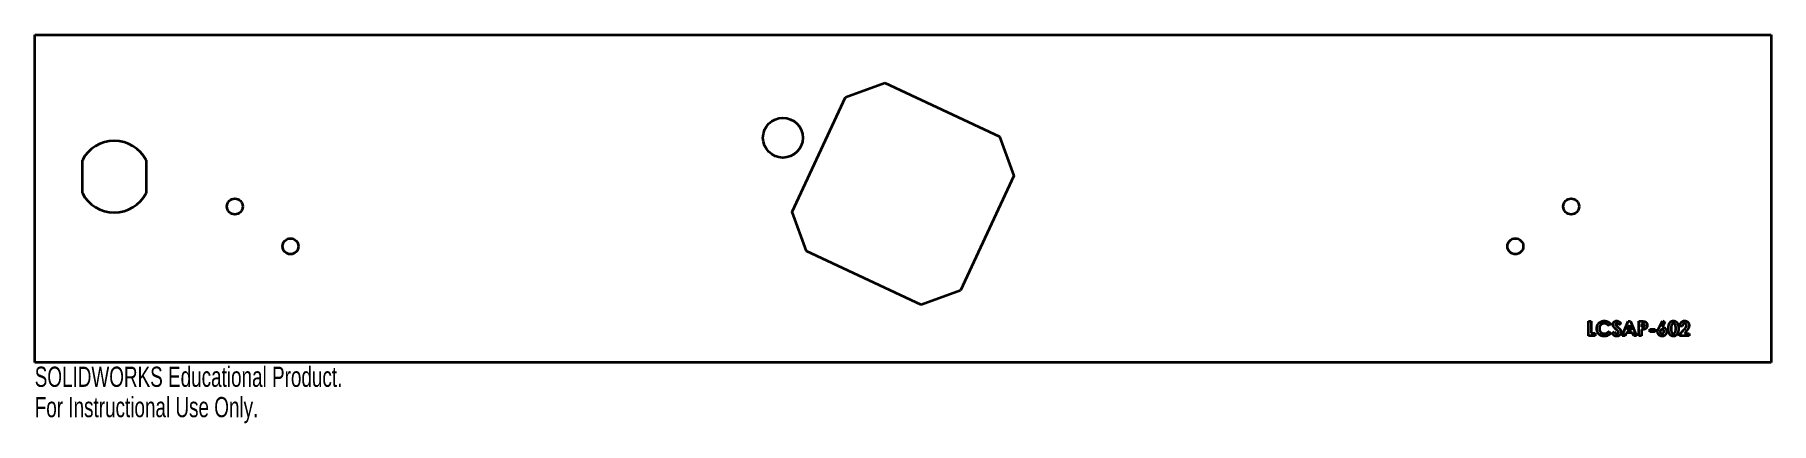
# Model space of a CAD drawing. Header units: inches. Extents: x -16.4 to 0, y -0.6 to 3.1.
import ezdxf

# ---------------------------------------------------------------- set-up
doc = ezdxf.new("R2010")
doc.units = ezdxf.units.IN
doc.header["$MEASUREMENT"] = 0
doc.styles.add('SLDTEXTSTYLE0', font='TXT', dxfattribs={"width": 0.7})

msp = doc.modelspace()

# ---------------------------------------------------------------- linework, layer by layer
at = {"color": 7, "linetype": 'Continuous', "lineweight": 35}
for p, q in [((-16.375, 0), (-16.375, 3.087)), ((-16.375, 3.087), (0, 3.087)), ((0, 3.087), (0, 0)), ((-8.729, 2.499), (-8.358, 2.634)), ((-8.358, 2.634), (-7.278, 2.13)), ((-9.232, 1.419), (-8.729, 2.499)), ((-7.278, 2.13), (-7.143, 1.759)), ((-15.925, 1.595), (-15.925, 1.905)), ((-15.325, 1.905), (-15.325, 1.595)), ((-7.143, 1.759), (-7.646, 0.679)), ((-9.097, 1.048), (-9.232, 1.419)), ((-8.017, 0.544), (-9.097, 1.048)), ((-7.646, 0.679), (-8.017, 0.544)), ((-1.723, 0.388), (-1.699, 0.388)), ((-1.723, 0.25), (-1.723, 0.388)), ((-1.699, 0.388), (-1.699, 0.275)), ((-1.515, 0.364), (-1.533, 0.347)), ((-1.42, 0.369), (-1.438, 0.352)), ((-1.405, 0.25), (-1.349, 0.388)), ((-1.337, 0.351), (-1.358, 0.303)), ((-1.349, 0.388), (-1.326, 0.388)), ((-1.317, 0.303), (-1.337, 0.351)), ((-1.326, 0.388), (-1.27, 0.25)), ((-1.25, 0.388), (-1.222, 0.388)), ((-1.25, 0.25), (-1.25, 0.388)), ((-1.225, 0.363), (-1.225, 0.335)), ((-1.217, 0.363), (-1.225, 0.363)), ((-1.225, 0.335), (-1.217, 0.335)), ((-1.061, 0.323), (-1.026, 0.391)), ((-1.004, 0.38), (-1.028, 0.333)), ((-1.026, 0.391), (-1.004, 0.38)), ((-0.837, 0.342), (-0.861, 0.342)), ((-1.66, 0.25), (-1.723, 0.25)), ((-1.699, 0.275), (-1.66, 0.275)), ((-1.66, 0.275), (-1.66, 0.25)), ((-1.533, 0.291), (-1.516, 0.273)), ((-1.501, 0.276), (-1.479, 0.289)), ((-1.378, 0.25), (-1.405, 0.25)), ((-1.367, 0.278), (-1.378, 0.25)), ((-1.307, 0.278), (-1.367, 0.278)), ((-1.358, 0.303), (-1.317, 0.303)), ((-1.297, 0.25), (-1.307, 0.278)), ((-1.27, 0.25), (-1.297, 0.25)), ((-1.225, 0.25), (-1.25, 0.25)), ((-1.225, 0.31), (-1.225, 0.25)), ((-1.144, 0.312), (-1.096, 0.312)), ((-1.144, 0.289), (-1.144, 0.312)), ((-1.096, 0.289), (-1.144, 0.289)), ((-1.096, 0.312), (-1.096, 0.289)), ((-0.865, 0.263), (-0.824, 0.306)), ((-0.865, 0.25), (-0.865, 0.263)), ((-0.773, 0.25), (-0.865, 0.25)), ((-0.805, 0.289), (-0.819, 0.273)), ((-0.819, 0.273), (-0.773, 0.273)), ((-0.773, 0.273), (-0.773, 0.25)), ((0, 0), (-16.375, 0))]:
    msp.add_line(p, q, dxfattribs=at)
for centre, radius in [((-9.32, 2.117), 0.188), ((-14.488, 1.469), 0.075), ((-1.887, 1.469), 0.075), ((-13.963, 1.094), 0.075), ((-2.413, 1.094), 0.075)]:
    msp.add_circle(centre, radius, dxfattribs=at)
for start, end in [(27.266, 152.734), (207.266, 332.734)]:
    msp.add_arc((-15.625, 1.75), 0.338, start, end, dxfattribs=at)
for points, knots in [([(-1.646, 0.319), (-1.646, 0.321), (-1.646, 0.324), (-1.645, 0.329), (-1.645, 0.334), (-1.643, 0.339), (-1.642, 0.343), (-1.641, 0.347), (-1.639, 0.352), (-1.637, 0.356), (-1.634, 0.36), (-1.632, 0.363), (-1.629, 0.367), (-1.626, 0.37), (-1.622, 0.373), (-1.618, 0.376), (-1.615, 0.379), (-1.61, 0.382), (-1.606, 0.384), (-1.602, 0.386), (-1.597, 0.388), (-1.593, 0.389), (-1.588, 0.39), (-1.583, 0.391), (-1.579, 0.391), (-1.575, 0.391), (-1.574, 0.391)], [0, 0, 0, 0, 0.0446633, 0.0885118, 0.1309256, 0.172904, 0.2140001, 0.254985, 0.2952913, 0.3357724, 0.3761808, 0.4161784, 0.4563501, 0.4965122, 0.5370406, 0.5781187, 0.6197246, 0.662422, 0.705299, 0.74743, 0.789433, 0.8312674, 0.8728251, 0.9148701, 0.957027, 1, 1, 1, 1]), ([(-1.575, 0.367), (-1.576, 0.367), (-1.579, 0.366), (-1.584, 0.366), (-1.589, 0.365), (-1.593, 0.363), (-1.597, 0.361), (-1.601, 0.359), (-1.604, 0.356), (-1.608, 0.353), (-1.611, 0.349), (-1.614, 0.346), (-1.616, 0.342), (-1.618, 0.338), (-1.619, 0.333), (-1.62, 0.329), (-1.621, 0.324), (-1.621, 0.321), (-1.621, 0.319)], [0, 0, 0, 0, 0.064715, 0.127707, 0.188882, 0.249158, 0.309661, 0.370225, 0.432332, 0.495782, 0.559304, 0.621861, 0.683322, 0.744523, 0.806088, 0.868994, 0.933419, 1, 1, 1, 1]), ([(-1.533, 0.347), (-1.535, 0.348), (-1.538, 0.351), (-1.543, 0.355), (-1.548, 0.359), (-1.553, 0.362), (-1.558, 0.364), (-1.563, 0.365), (-1.569, 0.366), (-1.573, 0.367), (-1.575, 0.367)], [0, 0, 0, 0, 0.139406, 0.272304, 0.399525, 0.522811, 0.642663, 0.761023, 0.879801, 1, 1, 1, 1]), ([(-1.574, 0.391), (-1.572, 0.391), (-1.57, 0.391), (-1.566, 0.391), (-1.561, 0.39), (-1.557, 0.39), (-1.553, 0.389), (-1.549, 0.387), (-1.545, 0.386), (-1.542, 0.384), (-1.538, 0.382), (-1.534, 0.38), (-1.531, 0.378), (-1.527, 0.376), (-1.524, 0.373), (-1.521, 0.37), (-1.518, 0.367), (-1.516, 0.365), (-1.515, 0.364)], [0, 0, 0, 0, 0.062276, 0.123904, 0.185067, 0.24684, 0.308435, 0.370241, 0.432587, 0.495925, 0.559351, 0.621943, 0.684393, 0.746986, 0.809441, 0.872508, 0.935769, 1, 1, 1, 1]), ([(-1.494, 0.356), (-1.494, 0.358), (-1.494, 0.36), (-1.493, 0.363), (-1.492, 0.367), (-1.491, 0.37), (-1.49, 0.373), (-1.488, 0.376), (-1.486, 0.378), (-1.483, 0.381), (-1.481, 0.383), (-1.478, 0.386), (-1.475, 0.387), (-1.472, 0.389), (-1.468, 0.39), (-1.465, 0.391), (-1.461, 0.391), (-1.459, 0.391), (-1.458, 0.391)], [0, 0, 0, 0, 0.063173, 0.124457, 0.184841, 0.244567, 0.304319, 0.3652, 0.427421, 0.491262, 0.555499, 0.618605, 0.680495, 0.742473, 0.804991, 0.868252, 0.932887, 1, 1, 1, 1]), ([(-1.459, 0.308), (-1.461, 0.31), (-1.464, 0.312), (-1.469, 0.317), (-1.473, 0.32), (-1.477, 0.324), (-1.48, 0.328), (-1.483, 0.331), (-1.485, 0.334), (-1.488, 0.337), (-1.49, 0.341), (-1.492, 0.346), (-1.494, 0.351), (-1.494, 0.355), (-1.494, 0.356)], [0, 0, 0, 0, 0.112125, 0.215201, 0.309902, 0.395959, 0.473447, 0.54214, 0.602523, 0.654726, 0.747804, 0.835278, 0.918925, 1, 1, 1, 1]), ([(-1.458, 0.367), (-1.459, 0.367), (-1.46, 0.367), (-1.462, 0.366), (-1.464, 0.365), (-1.466, 0.364), (-1.467, 0.362), (-1.468, 0.361), (-1.469, 0.359), (-1.469, 0.358), (-1.469, 0.358)], [0, 0, 0, 0, 0.148126, 0.285993, 0.416634, 0.54738, 0.671583, 0.784401, 0.893266, 1, 1, 1, 1]), ([(-1.469, 0.358), (-1.469, 0.357), (-1.469, 0.356), (-1.469, 0.354), (-1.468, 0.352), (-1.467, 0.351), (-1.467, 0.351)], [0, 0, 0, 0, 0.241881, 0.487115, 0.737838, 1, 1, 1, 1]), ([(-1.467, 0.351), (-1.466, 0.351), (-1.466, 0.35), (-1.464, 0.348), (-1.463, 0.346), (-1.46, 0.344), (-1.458, 0.342), (-1.455, 0.339), (-1.452, 0.336), (-1.449, 0.334), (-1.448, 0.333)], [0, 0, 0, 0, 0.059234, 0.136349, 0.233805, 0.349411, 0.483179, 0.635967, 0.809243, 1, 1, 1, 1]), ([(-1.458, 0.391), (-1.456, 0.391), (-1.453, 0.391), (-1.448, 0.39), (-1.443, 0.389), (-1.44, 0.387), (-1.437, 0.385), (-1.434, 0.384), (-1.432, 0.382), (-1.43, 0.38), (-1.427, 0.378), (-1.425, 0.375), (-1.422, 0.372), (-1.42, 0.37), (-1.42, 0.369)], [0, 0, 0, 0, 0.10691, 0.212977, 0.319777, 0.428556, 0.485857, 0.546559, 0.611431, 0.679821, 0.753159, 0.830753, 0.913133, 1, 1, 1, 1]), ([(-1.438, 0.352), (-1.439, 0.354), (-1.44, 0.356), (-1.443, 0.359), (-1.445, 0.361), (-1.448, 0.363), (-1.45, 0.365), (-1.453, 0.366), (-1.455, 0.366), (-1.457, 0.367), (-1.458, 0.367)], [0, 0, 0, 0, 0.1624203, 0.3118243, 0.4484328, 0.5733812, 0.6890771, 0.7975729, 0.900293, 1, 1, 1, 1]), ([(-1.448, 0.333), (-1.447, 0.332), (-1.445, 0.33), (-1.442, 0.328), (-1.439, 0.325), (-1.436, 0.323), (-1.434, 0.321), (-1.433, 0.32), (-1.431, 0.318), (-1.431, 0.318), (-1.43, 0.317)], [0, 0, 0, 0, 0.192953, 0.366184, 0.520457, 0.655012, 0.770624, 0.865677, 0.942675, 1, 1, 1, 1]), ([(-1.222, 0.388), (-1.221, 0.388), (-1.217, 0.388), (-1.212, 0.388), (-1.207, 0.387), (-1.203, 0.387), (-1.199, 0.386), (-1.196, 0.386), (-1.193, 0.385), (-1.19, 0.384), (-1.188, 0.383), (-1.185, 0.381), (-1.183, 0.38), (-1.181, 0.378), (-1.179, 0.377), (-1.178, 0.375), (-1.176, 0.373), (-1.174, 0.371), (-1.173, 0.368), (-1.172, 0.366), (-1.171, 0.363), (-1.17, 0.36), (-1.169, 0.358), (-1.169, 0.355), (-1.169, 0.352), (-1.169, 0.35), (-1.169, 0.349)], [0, 0, 0, 0, 0.070781, 0.136552, 0.197012, 0.252923, 0.303687, 0.349719, 0.39124, 0.428479, 0.463057, 0.49715, 0.531002, 0.564226, 0.597701, 0.631421, 0.665597, 0.700451, 0.735881, 0.771092, 0.806975, 0.843534, 0.88094, 0.919294, 0.95918, 1, 1, 1, 1]), ([(-1.2, 0.36), (-1.2, 0.361), (-1.201, 0.361), (-1.203, 0.362), (-1.205, 0.362), (-1.207, 0.362), (-1.209, 0.363), (-1.212, 0.363), (-1.215, 0.363), (-1.216, 0.363), (-1.217, 0.363)], [0, 0, 0, 0, 0.082101, 0.173825, 0.278953, 0.396639, 0.527316, 0.671298, 0.828754, 1, 1, 1, 1]), ([(-1.217, 0.335), (-1.215, 0.335), (-1.212, 0.335), (-1.208, 0.335), (-1.205, 0.336), (-1.202, 0.336), (-1.2, 0.337), (-1.199, 0.338), (-1.197, 0.339), (-1.196, 0.341), (-1.195, 0.343), (-1.194, 0.344), (-1.194, 0.347), (-1.193, 0.348), (-1.193, 0.349)], [0, 0, 0, 0, 0.1551596, 0.285496, 0.3905028, 0.470975, 0.5384455, 0.6036553, 0.6665872, 0.7301989, 0.7949447, 0.8602284, 0.9281207, 1, 1, 1, 1]), ([(-1.193, 0.349), (-1.193, 0.349), (-1.194, 0.351), (-1.194, 0.352), (-1.194, 0.354), (-1.195, 0.356), (-1.196, 0.357), (-1.197, 0.358), (-1.198, 0.359), (-1.199, 0.36), (-1.2, 0.36)], [0, 0, 0, 0, 0.137788, 0.267341, 0.390444, 0.511778, 0.629509, 0.747829, 0.871885, 1, 1, 1, 1]), ([(-1.169, 0.349), (-1.169, 0.348), (-1.169, 0.345), (-1.169, 0.342), (-1.17, 0.339), (-1.171, 0.336), (-1.172, 0.333), (-1.173, 0.33), (-1.175, 0.328), (-1.176, 0.325), (-1.178, 0.323), (-1.181, 0.321), (-1.183, 0.319), (-1.185, 0.317), (-1.188, 0.316), (-1.191, 0.314), (-1.194, 0.313), (-1.196, 0.312), (-1.197, 0.312)], [0, 0, 0, 0, 0.068875, 0.135349, 0.199289, 0.26155, 0.322915, 0.382772, 0.442844, 0.502652, 0.562749, 0.62274, 0.682687, 0.743329, 0.805013, 0.868067, 0.933111, 1, 1, 1, 1]), ([(-1.028, 0.333), (-1.027, 0.333), (-1.024, 0.333), (-1.02, 0.332), (-1.016, 0.331), (-1.012, 0.33), (-1.009, 0.328), (-1.005, 0.326), (-1.002, 0.323), (-0.999, 0.321), (-0.996, 0.317), (-0.994, 0.314), (-0.991, 0.31), (-0.99, 0.306), (-0.988, 0.302), (-0.987, 0.298), (-0.987, 0.294), (-0.987, 0.291), (-0.987, 0.289)], [0, 0, 0, 0, 0.063329, 0.124736, 0.184916, 0.2443, 0.303826, 0.364353, 0.426073, 0.489721, 0.553756, 0.616458, 0.678319, 0.740301, 0.802656, 0.866732, 0.932157, 1, 1, 1, 1]), ([(-0.969, 0.318), (-0.969, 0.321), (-0.969, 0.326), (-0.968, 0.335), (-0.968, 0.343), (-0.966, 0.35), (-0.965, 0.357), (-0.963, 0.363), (-0.961, 0.368), (-0.959, 0.371), (-0.958, 0.373)], [0, 0, 0, 0, 0.1610711, 0.3107888, 0.4499038, 0.5783763, 0.6966172, 0.8059873, 0.9065617, 1, 1, 1, 1]), ([(-0.958, 0.373), (-0.957, 0.374), (-0.955, 0.377), (-0.951, 0.381), (-0.947, 0.384), (-0.943, 0.387), (-0.938, 0.389), (-0.933, 0.39), (-0.928, 0.391), (-0.925, 0.391), (-0.923, 0.391)], [0, 0, 0, 0, 0.132314, 0.2587, 0.380912, 0.500535, 0.620923, 0.742376, 0.868281, 1, 1, 1, 1]), ([(-0.922, 0.367), (-0.923, 0.367), (-0.925, 0.366), (-0.928, 0.366), (-0.931, 0.364), (-0.933, 0.363), (-0.935, 0.361), (-0.936, 0.36), (-0.937, 0.358), (-0.938, 0.356), (-0.939, 0.355), (-0.94, 0.352), (-0.941, 0.35), (-0.942, 0.348), (-0.942, 0.345), (-0.943, 0.342), (-0.943, 0.338), (-0.944, 0.335), (-0.944, 0.331), (-0.944, 0.327), (-0.944, 0.322), (-0.944, 0.319), (-0.944, 0.317)], [0, 0, 0, 0, 0.053834, 0.105543, 0.158054, 0.211987, 0.240207, 0.269794, 0.301343, 0.334608, 0.370284, 0.408089, 0.448681, 0.492069, 0.538664, 0.590371, 0.646388, 0.707195, 0.772947, 0.843643, 0.919308, 1, 1, 1, 1]), ([(-0.923, 0.391), (-0.922, 0.391), (-0.919, 0.391), (-0.916, 0.391), (-0.912, 0.39), (-0.909, 0.39), (-0.906, 0.388), (-0.903, 0.387), (-0.9, 0.386), (-0.898, 0.384), (-0.895, 0.382), (-0.893, 0.38), (-0.89, 0.377), (-0.888, 0.375), (-0.886, 0.372), (-0.884, 0.368), (-0.883, 0.365), (-0.881, 0.361), (-0.88, 0.357), (-0.879, 0.353), (-0.878, 0.348), (-0.877, 0.343), (-0.876, 0.337), (-0.876, 0.332), (-0.876, 0.325), (-0.875, 0.321), (-0.875, 0.319)], [0, 0, 0, 0, 0.036635, 0.072034, 0.106626, 0.140306, 0.173619, 0.206426, 0.239067, 0.271883, 0.30484, 0.338529, 0.372616, 0.407548, 0.443719, 0.481312, 0.520113, 0.560913, 0.604025, 0.650075, 0.699572, 0.752363, 0.808789, 0.868954, 0.932675, 1, 1, 1, 1]), ([(-0.9, 0.319), (-0.9, 0.321), (-0.9, 0.325), (-0.901, 0.331), (-0.901, 0.337), (-0.902, 0.342), (-0.903, 0.346), (-0.904, 0.35), (-0.905, 0.353), (-0.906, 0.356), (-0.908, 0.359), (-0.91, 0.361), (-0.911, 0.363), (-0.913, 0.364), (-0.915, 0.365), (-0.917, 0.366), (-0.92, 0.367), (-0.921, 0.367), (-0.922, 0.367)], [0, 0, 0, 0, 0.112115, 0.215802, 0.310203, 0.395993, 0.47341, 0.542778, 0.604548, 0.659357, 0.708764, 0.755356, 0.798687, 0.840017, 0.880203, 0.919733, 0.959049, 1, 1, 1, 1]), ([(-0.861, 0.342), (-0.861, 0.344), (-0.861, 0.347), (-0.86, 0.353), (-0.859, 0.358), (-0.858, 0.362), (-0.856, 0.367), (-0.854, 0.371), (-0.851, 0.375), (-0.848, 0.378), (-0.845, 0.381), (-0.841, 0.384), (-0.838, 0.386), (-0.834, 0.388), (-0.83, 0.39), (-0.825, 0.391), (-0.821, 0.391), (-0.818, 0.391), (-0.816, 0.391)], [0, 0, 0, 0, 0.07494, 0.146428, 0.214753, 0.280422, 0.343604, 0.405543, 0.466199, 0.526538, 0.585902, 0.64409, 0.701613, 0.758754, 0.816629, 0.875655, 0.936624, 1, 1, 1, 1]), ([(-0.818, 0.367), (-0.818, 0.367), (-0.819, 0.367), (-0.821, 0.366), (-0.823, 0.366), (-0.825, 0.365), (-0.827, 0.364), (-0.828, 0.363), (-0.83, 0.361), (-0.831, 0.36), (-0.832, 0.358), (-0.833, 0.356), (-0.834, 0.354), (-0.835, 0.352), (-0.836, 0.35), (-0.836, 0.347), (-0.836, 0.345), (-0.837, 0.343), (-0.837, 0.342)], [0, 0, 0, 0, 0.056467, 0.111164, 0.164937, 0.218322, 0.272393, 0.327976, 0.385291, 0.444903, 0.506844, 0.569488, 0.634153, 0.700976, 0.770897, 0.843626, 0.91966, 1, 1, 1, 1]), ([(-0.824, 0.306), (-0.823, 0.307), (-0.821, 0.31), (-0.817, 0.313), (-0.814, 0.317), (-0.812, 0.32), (-0.809, 0.323), (-0.807, 0.326), (-0.806, 0.329), (-0.804, 0.332), (-0.802, 0.336), (-0.801, 0.34), (-0.8, 0.344), (-0.8, 0.347), (-0.8, 0.348)], [0, 0, 0, 0, 0.103844, 0.201115, 0.291116, 0.374348, 0.450707, 0.52004, 0.583258, 0.639578, 0.741537, 0.83506, 0.920873, 1, 1, 1, 1]), ([(-0.8, 0.348), (-0.8, 0.35), (-0.8, 0.352), (-0.801, 0.356), (-0.802, 0.359), (-0.804, 0.361), (-0.807, 0.364), (-0.81, 0.365), (-0.814, 0.366), (-0.816, 0.367), (-0.818, 0.367)], [0, 0, 0, 0, 0.1327549, 0.2572338, 0.3786007, 0.5014063, 0.623942, 0.7436418, 0.8681208, 1, 1, 1, 1]), ([(-0.816, 0.391), (-0.814, 0.391), (-0.81, 0.391), (-0.805, 0.39), (-0.8, 0.388), (-0.795, 0.386), (-0.791, 0.383), (-0.787, 0.38), (-0.783, 0.375), (-0.78, 0.371), (-0.778, 0.366), (-0.776, 0.36), (-0.775, 0.355), (-0.775, 0.352), (-0.775, 0.35)], [0, 0, 0, 0, 0.0896145, 0.1749486, 0.2575481, 0.3389008, 0.4200532, 0.5014014, 0.584252, 0.6703705, 0.7564733, 0.8392066, 0.9201205, 1, 1, 1, 1]), ([(-0.775, 0.35), (-0.775, 0.349), (-0.775, 0.347), (-0.775, 0.344), (-0.776, 0.34), (-0.776, 0.337), (-0.777, 0.334), (-0.778, 0.33), (-0.78, 0.327), (-0.781, 0.323), (-0.783, 0.32), (-0.785, 0.316), (-0.788, 0.312), (-0.79, 0.308), (-0.794, 0.303), (-0.797, 0.299), (-0.801, 0.294), (-0.804, 0.291), (-0.805, 0.289)], [0, 0, 0, 0, 0.045518, 0.091616, 0.139247, 0.188242, 0.238673, 0.290664, 0.34484, 0.400432, 0.459144, 0.522551, 0.590101, 0.66226, 0.739681, 0.821575, 0.90833, 1, 1, 1, 1]), ([(-1.574, 0.246), (-1.577, 0.247), (-1.582, 0.247), (-1.589, 0.248), (-1.596, 0.249), (-1.603, 0.251), (-1.609, 0.254), (-1.615, 0.258), (-1.621, 0.262), (-1.626, 0.267), (-1.63, 0.272), (-1.635, 0.278), (-1.638, 0.284), (-1.641, 0.29), (-1.643, 0.297), (-1.645, 0.304), (-1.646, 0.311), (-1.646, 0.317), (-1.646, 0.319)], [0, 0, 0, 0, 0.067376, 0.131837, 0.194461, 0.255346, 0.315588, 0.375627, 0.436138, 0.497779, 0.55947, 0.620278, 0.680788, 0.741492, 0.803215, 0.866493, 0.93191, 1, 1, 1, 1]), ([(-1.621, 0.319), (-1.621, 0.318), (-1.621, 0.316), (-1.621, 0.312), (-1.62, 0.309), (-1.62, 0.306), (-1.619, 0.303), (-1.618, 0.3), (-1.616, 0.297), (-1.615, 0.294), (-1.614, 0.292), (-1.612, 0.289), (-1.61, 0.287), (-1.608, 0.285), (-1.606, 0.283), (-1.603, 0.281), (-1.601, 0.279), (-1.598, 0.277), (-1.596, 0.276), (-1.593, 0.275), (-1.59, 0.274), (-1.587, 0.273), (-1.584, 0.272), (-1.581, 0.272), (-1.578, 0.271), (-1.575, 0.271), (-1.574, 0.271)], [0, 0, 0, 0, 0.045986, 0.090639, 0.134485, 0.177331, 0.219265, 0.260785, 0.302317, 0.343436, 0.384181, 0.424376, 0.464181, 0.504012, 0.543822, 0.583802, 0.624419, 0.665548, 0.706675, 0.747827, 0.788895, 0.830219, 0.871707, 0.913734, 0.956588, 1, 1, 1, 1]), ([(-1.574, 0.271), (-1.572, 0.271), (-1.569, 0.271), (-1.564, 0.272), (-1.558, 0.274), (-1.554, 0.275), (-1.551, 0.277), (-1.549, 0.278), (-1.546, 0.28), (-1.544, 0.282), (-1.541, 0.284), (-1.539, 0.286), (-1.536, 0.289), (-1.534, 0.29), (-1.533, 0.291)], [0, 0, 0, 0, 0.117048, 0.22997, 0.340704, 0.449355, 0.505557, 0.565303, 0.628205, 0.694729, 0.765019, 0.83958, 0.91775, 1, 1, 1, 1]), ([(-1.516, 0.273), (-1.517, 0.272), (-1.519, 0.269), (-1.523, 0.266), (-1.526, 0.263), (-1.53, 0.26), (-1.534, 0.258), (-1.537, 0.256), (-1.54, 0.254), (-1.544, 0.252), (-1.547, 0.251), (-1.551, 0.25), (-1.554, 0.249), (-1.558, 0.248), (-1.562, 0.247), (-1.566, 0.247), (-1.57, 0.246), (-1.573, 0.246), (-1.574, 0.246)], [0, 0, 0, 0, 0.077783, 0.151816, 0.22254, 0.290278, 0.354641, 0.415798, 0.474709, 0.530426, 0.58558, 0.640906, 0.697901, 0.75542, 0.814521, 0.874462, 0.93667, 1, 1, 1, 1]), ([(-1.457, 0.246), (-1.459, 0.246), (-1.461, 0.247), (-1.464, 0.247), (-1.468, 0.247), (-1.471, 0.248), (-1.474, 0.249), (-1.477, 0.25), (-1.48, 0.252), (-1.483, 0.254), (-1.485, 0.255), (-1.488, 0.258), (-1.49, 0.26), (-1.493, 0.263), (-1.495, 0.266), (-1.497, 0.269), (-1.499, 0.272), (-1.5, 0.275), (-1.501, 0.276)], [0, 0, 0, 0, 0.0635515, 0.1258684, 0.1862403, 0.2449767, 0.3033577, 0.3612303, 0.418489, 0.4759367, 0.5342037, 0.5940594, 0.6554687, 0.7187717, 0.7849746, 0.8535223, 0.9251825, 1, 1, 1, 1]), ([(-1.479, 0.289), (-1.478, 0.287), (-1.477, 0.285), (-1.474, 0.281), (-1.471, 0.278), (-1.469, 0.276), (-1.466, 0.274), (-1.463, 0.272), (-1.46, 0.271), (-1.458, 0.271), (-1.457, 0.271)], [0, 0, 0, 0, 0.160458, 0.307612, 0.442139, 0.566229, 0.681222, 0.789558, 0.895029, 1, 1, 1, 1]), ([(-1.441, 0.284), (-1.441, 0.285), (-1.441, 0.287), (-1.442, 0.289), (-1.443, 0.291), (-1.444, 0.293), (-1.445, 0.295), (-1.446, 0.296), (-1.448, 0.298), (-1.45, 0.3), (-1.452, 0.302), (-1.454, 0.304), (-1.456, 0.306), (-1.458, 0.307), (-1.459, 0.308)], [0, 0, 0, 0, 0.076347, 0.155091, 0.238352, 0.328404, 0.379384, 0.439618, 0.509831, 0.588875, 0.677436, 0.775547, 0.882636, 1, 1, 1, 1]), ([(-1.416, 0.286), (-1.416, 0.284), (-1.416, 0.282), (-1.417, 0.278), (-1.418, 0.274), (-1.419, 0.27), (-1.42, 0.267), (-1.422, 0.263), (-1.425, 0.26), (-1.428, 0.258), (-1.43, 0.255), (-1.434, 0.253), (-1.437, 0.251), (-1.441, 0.249), (-1.445, 0.248), (-1.449, 0.247), (-1.453, 0.247), (-1.456, 0.246), (-1.457, 0.246)], [0, 0, 0, 0, 0.065201, 0.127927, 0.189047, 0.248544, 0.307607, 0.367248, 0.426963, 0.488617, 0.550392, 0.611331, 0.672556, 0.734024, 0.797341, 0.86225, 0.929625, 1, 1, 1, 1]), ([(-1.457, 0.271), (-1.455, 0.271), (-1.453, 0.271), (-1.45, 0.272), (-1.448, 0.273), (-1.445, 0.275), (-1.443, 0.277), (-1.442, 0.279), (-1.441, 0.282), (-1.441, 0.283), (-1.441, 0.284)], [0, 0, 0, 0, 0.141986, 0.275473, 0.404346, 0.53543, 0.661427, 0.777867, 0.88828, 1, 1, 1, 1]), ([(-1.43, 0.317), (-1.429, 0.316), (-1.427, 0.313), (-1.424, 0.31), (-1.421, 0.306), (-1.419, 0.302), (-1.418, 0.298), (-1.417, 0.294), (-1.416, 0.29), (-1.416, 0.287), (-1.416, 0.286)], [0, 0, 0, 0, 0.150833, 0.289954, 0.417139, 0.535255, 0.648751, 0.762405, 0.879827, 1, 1, 1, 1]), ([(-1.197, 0.312), (-1.198, 0.312), (-1.199, 0.312), (-1.202, 0.311), (-1.205, 0.311), (-1.208, 0.311), (-1.212, 0.31), (-1.216, 0.31), (-1.221, 0.31), (-1.224, 0.31), (-1.225, 0.31)], [0, 0, 0, 0, 0.077373, 0.167614, 0.272108, 0.390016, 0.521363, 0.667272, 0.82681, 1, 1, 1, 1]), ([(-1.072, 0.29), (-1.072, 0.291), (-1.072, 0.293), (-1.071, 0.296), (-1.071, 0.299), (-1.07, 0.302), (-1.069, 0.304), (-1.068, 0.306), (-1.068, 0.308), (-1.067, 0.311), (-1.065, 0.313), (-1.064, 0.316), (-1.063, 0.319), (-1.062, 0.321), (-1.061, 0.323)], [0, 0, 0, 0, 0.0925378, 0.1855908, 0.2795525, 0.3756023, 0.4276167, 0.4871169, 0.5541989, 0.628624, 0.7096876, 0.7991807, 0.8953573, 1, 1, 1, 1]), ([(-1.029, 0.246), (-1.03, 0.246), (-1.033, 0.247), (-1.038, 0.247), (-1.042, 0.248), (-1.046, 0.25), (-1.049, 0.252), (-1.053, 0.254), (-1.056, 0.256), (-1.059, 0.26), (-1.062, 0.263), (-1.065, 0.266), (-1.067, 0.27), (-1.069, 0.274), (-1.07, 0.277), (-1.071, 0.281), (-1.071, 0.285), (-1.072, 0.288), (-1.072, 0.29)], [0, 0, 0, 0, 0.0664859, 0.1307356, 0.1932868, 0.2552914, 0.3165376, 0.3788667, 0.4418772, 0.5071175, 0.5722714, 0.6354271, 0.6968173, 0.7573566, 0.8172651, 0.8771343, 0.9380198, 1, 1, 1, 1]), ([(-1.03, 0.31), (-1.031, 0.31), (-1.033, 0.31), (-1.036, 0.309), (-1.039, 0.307), (-1.042, 0.305), (-1.044, 0.302), (-1.046, 0.298), (-1.047, 0.295), (-1.047, 0.292), (-1.047, 0.291)], [0, 0, 0, 0, 0.122718, 0.240143, 0.357362, 0.481674, 0.607866, 0.732955, 0.862144, 1, 1, 1, 1]), ([(-1.047, 0.291), (-1.047, 0.289), (-1.047, 0.287), (-1.046, 0.283), (-1.044, 0.28), (-1.042, 0.277), (-1.039, 0.274), (-1.036, 0.273), (-1.033, 0.271), (-1.031, 0.271), (-1.029, 0.271)], [0, 0, 0, 0, 0.137285, 0.267028, 0.394926, 0.524335, 0.650813, 0.769267, 0.883435, 1, 1, 1, 1]), ([(-1.012, 0.291), (-1.012, 0.292), (-1.012, 0.295), (-1.013, 0.298), (-1.014, 0.302), (-1.017, 0.305), (-1.019, 0.307), (-1.022, 0.309), (-1.026, 0.31), (-1.028, 0.31), (-1.03, 0.31)], [0, 0, 0, 0, 0.135404, 0.262225, 0.385849, 0.510857, 0.634977, 0.753299, 0.873932, 1, 1, 1, 1]), ([(-1.029, 0.271), (-1.028, 0.271), (-1.026, 0.271), (-1.023, 0.272), (-1.019, 0.274), (-1.017, 0.277), (-1.014, 0.28), (-1.013, 0.283), (-1.012, 0.287), (-1.012, 0.289), (-1.012, 0.291)], [0, 0, 0, 0, 0.121152, 0.237601, 0.356052, 0.480525, 0.607639, 0.73343, 0.862182, 1, 1, 1, 1]), ([(-0.987, 0.289), (-0.987, 0.288), (-0.987, 0.285), (-0.987, 0.281), (-0.988, 0.277), (-0.99, 0.273), (-0.992, 0.269), (-0.994, 0.265), (-0.996, 0.262), (-0.999, 0.259), (-1.002, 0.256), (-1.006, 0.253), (-1.009, 0.251), (-1.013, 0.25), (-1.017, 0.248), (-1.021, 0.247), (-1.025, 0.247), (-1.028, 0.246), (-1.029, 0.246)], [0, 0, 0, 0, 0.065621, 0.129704, 0.192008, 0.253165, 0.31459, 0.376533, 0.439287, 0.503799, 0.568284, 0.630629, 0.691513, 0.751998, 0.812377, 0.873577, 0.936027, 1, 1, 1, 1]), ([(-0.922, 0.246), (-0.923, 0.246), (-0.926, 0.247), (-0.929, 0.247), (-0.933, 0.247), (-0.936, 0.248), (-0.939, 0.249), (-0.942, 0.25), (-0.945, 0.252), (-0.947, 0.254), (-0.95, 0.256), (-0.952, 0.258), (-0.954, 0.26), (-0.956, 0.263), (-0.958, 0.266), (-0.96, 0.269), (-0.962, 0.272), (-0.963, 0.276), (-0.965, 0.28), (-0.966, 0.284), (-0.967, 0.289), (-0.968, 0.294), (-0.968, 0.299), (-0.969, 0.305), (-0.969, 0.311), (-0.969, 0.315), (-0.969, 0.318)], [0, 0, 0, 0, 0.038217, 0.074867, 0.110158, 0.144454, 0.17808, 0.211171, 0.243687, 0.275872, 0.308376, 0.341263, 0.37515, 0.409655, 0.445157, 0.482073, 0.520576, 0.560554, 0.603108, 0.648689, 0.697948, 0.750768, 0.807309, 0.867656, 0.931861, 1, 1, 1, 1]), ([(-0.944, 0.317), (-0.944, 0.315), (-0.944, 0.311), (-0.944, 0.305), (-0.944, 0.3), (-0.943, 0.295), (-0.942, 0.291), (-0.941, 0.287), (-0.94, 0.284), (-0.938, 0.281), (-0.937, 0.279), (-0.935, 0.277), (-0.933, 0.275), (-0.931, 0.274), (-0.929, 0.273), (-0.927, 0.272), (-0.924, 0.271), (-0.923, 0.271), (-0.922, 0.271)], [0, 0, 0, 0, 0.110734, 0.212341, 0.305502, 0.389835, 0.46669, 0.535262, 0.596763, 0.651066, 0.701036, 0.74786, 0.791833, 0.834284, 0.875334, 0.916035, 0.957652, 1, 1, 1, 1]), ([(-0.875, 0.319), (-0.875, 0.317), (-0.876, 0.312), (-0.876, 0.306), (-0.876, 0.3), (-0.877, 0.295), (-0.878, 0.289), (-0.879, 0.285), (-0.88, 0.28), (-0.881, 0.276), (-0.883, 0.272), (-0.884, 0.269), (-0.886, 0.266), (-0.888, 0.263), (-0.89, 0.26), (-0.892, 0.258), (-0.895, 0.256), (-0.897, 0.254), (-0.9, 0.252), (-0.902, 0.25), (-0.905, 0.249), (-0.908, 0.248), (-0.911, 0.247), (-0.915, 0.247), (-0.918, 0.247), (-0.921, 0.246), (-0.922, 0.246)], [0, 0, 0, 0, 0.068491, 0.133077, 0.193829, 0.251083, 0.304401, 0.354408, 0.401295, 0.444701, 0.485692, 0.524676, 0.562307, 0.597947, 0.632474, 0.665752, 0.697985, 0.729586, 0.760825, 0.792355, 0.824313, 0.857156, 0.890927, 0.92596, 0.962061, 1, 1, 1, 1]), ([(-0.922, 0.271), (-0.921, 0.271), (-0.92, 0.271), (-0.918, 0.272), (-0.916, 0.272), (-0.914, 0.274), (-0.912, 0.275), (-0.91, 0.277), (-0.908, 0.278), (-0.907, 0.28), (-0.907, 0.281)], [0, 0, 0, 0, 0.1240354, 0.242846, 0.3603417, 0.4790424, 0.5993341, 0.7254885, 0.8585494, 1, 1, 1, 1]), ([(-0.907, 0.281), (-0.906, 0.282), (-0.905, 0.284), (-0.904, 0.287), (-0.903, 0.291), (-0.902, 0.296), (-0.901, 0.301), (-0.901, 0.307), (-0.9, 0.313), (-0.9, 0.317), (-0.9, 0.319)], [0, 0, 0, 0, 0.088871, 0.186355, 0.294078, 0.412237, 0.541778, 0.682703, 0.835096, 1, 1, 1, 1])]:
    msp.add_open_spline(points, degree=3, knots=knots, dxfattribs=at)

# ---------------------------------------------------------------- texts
at = {"color": 7, "linetype": 'Continuous', "char_height": 0.1903, "attachment_point": 1, "style": 'SLDTEXTSTYLE0'}
for s, insert in [('SOLIDWORKS Educational Product.', (-16.375, -0.04)), ('For Instructional Use Only.', (-16.375, -0.326))]:
    msp.add_mtext(s, dxfattribs=dict(at, insert=insert))

doc.saveas('drawing.dxf')
